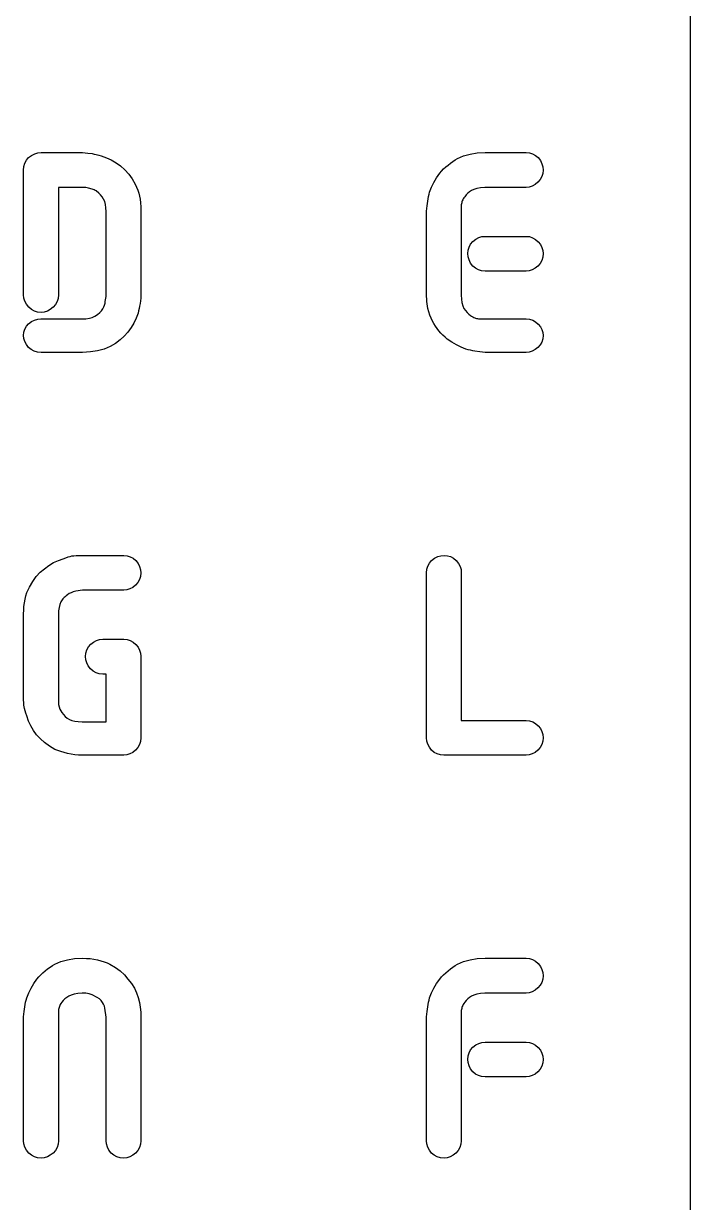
# Model space of a CAD drawing. Header units: metres. Extents: x 0 to 220, y 0 to 220.
# Drawn here: x 186.9 to 220, y 103 to 161.5 of the extents above; entities that cross this region are included whole.
import ezdxf

# ---------------------------------------------------------------- set-up
doc = ezdxf.new("R2010")
doc.units = ezdxf.units.M

msp = doc.modelspace()

# ---------------------------------------------------------------- linework, layer by layer
for p, q in [((220, 0), (220, 220)), ((186.917, 154.382), (186.964, 154.543)), ((186.964, 154.543), (187.042, 154.691)), ((187.042, 154.691), (187.152, 154.824)), ((187.152, 154.824), (187.301, 154.934)), ((187.301, 154.934), (187.453, 155.013)), ((187.453, 155.013), (187.608, 155.06)), ((187.608, 155.06), (187.767, 155.076)), ((187.767, 155.076), (189.82, 155.076)), ((189.82, 155.076), (190.087, 155.048)), ((190.087, 155.048), (190.301, 155.02)), ((190.301, 155.02), (190.4, 155.003)), ((190.4, 155.003), (190.509, 154.979)), ((190.509, 154.979), (190.628, 154.948)), ((190.628, 154.948), (190.756, 154.909)), ((190.756, 154.909), (191.01, 154.821)), ((191.01, 154.821), (191.255, 154.707)), ((191.255, 154.707), (191.491, 154.57)), ((191.491, 154.57), (191.719, 154.408)), ((207.97, 154.457), (208.088, 154.548)), ((208.088, 154.548), (208.207, 154.633)), ((208.207, 154.633), (208.325, 154.712)), ((208.325, 154.712), (208.443, 154.784)), ((208.443, 154.784), (208.741, 154.912)), ((208.741, 154.912), (209.068, 155.003)), ((209.068, 155.003), (209.422, 155.058)), ((209.422, 155.058), (209.804, 155.076)), ((209.804, 155.076), (211.846, 155.076)), ((211.846, 155.076), (212.013, 155.06)), ((212.013, 155.06), (212.169, 155.013)), ((212.169, 155.013), (212.312, 154.934)), ((212.312, 154.934), (212.443, 154.823)), ((212.443, 154.823), (212.552, 154.674)), ((212.552, 154.674), (212.63, 154.521)), ((212.63, 154.521), (212.677, 154.365)), ((186.901, 154.207), (186.917, 154.382)), ((186.901, 148.009), (186.901, 154.207)), ((191.719, 154.408), (191.931, 154.221)), ((191.931, 154.221), (192.121, 154.008)), ((192.121, 154.008), (192.288, 153.769)), ((207.403, 153.821), (207.554, 154.046)), ((207.554, 154.046), (207.647, 154.156)), ((207.647, 154.156), (207.748, 154.26)), ((207.748, 154.26), (207.855, 154.361)), ((207.855, 154.361), (207.97, 154.457)), ((212.676, 154.036), (212.627, 153.879)), ((212.693, 154.205), (212.676, 154.036)), ((212.677, 154.365), (212.693, 154.205)), ((189.82, 153.348), (188.629, 153.348)), ((188.629, 153.348), (188.629, 148.009)), ((189.906, 153.346), (189.82, 153.348)), ((189.986, 153.339), (189.906, 153.346)), ((190.058, 153.329), (189.986, 153.339)), ((190.124, 153.313), (190.058, 153.329)), ((192.288, 153.769), (192.432, 153.504)), ((192.432, 153.504), (192.509, 153.352)), ((192.509, 153.352), (192.573, 153.203)), ((207.054, 153.114), (207.153, 153.355)), ((207.153, 153.355), (207.269, 153.591)), ((207.269, 153.591), (207.403, 153.821)), ((209.798, 153.348), (209.584, 153.323)), ((211.844, 153.348), (209.798, 153.348)), ((212, 153.364), (211.844, 153.348)), ((212.15, 153.411), (212, 153.364)), ((212.292, 153.491), (212.15, 153.411)), ((212.428, 153.601), (212.292, 153.491)), ((212.544, 153.734), (212.428, 153.601)), ((212.627, 153.879), (212.544, 153.734)), ((190.3, 153.261), (190.124, 153.313)), ((190.353, 153.243), (190.3, 153.261)), ((190.404, 153.224), (190.353, 153.243)), ((190.452, 153.199), (190.404, 153.224)), ((190.497, 153.171), (190.452, 153.199)), ((190.639, 153.063), (190.497, 153.171)), ((190.727, 152.976), (190.639, 153.063)), ((190.805, 152.878), (190.727, 152.976)), ((190.872, 152.768), (190.805, 152.878)), ((190.927, 152.643), (190.872, 152.768)), ((192.573, 153.203), (192.624, 153.056)), ((192.624, 153.056), (192.662, 152.912)), ((192.662, 152.912), (192.689, 152.759)), ((192.689, 152.759), (192.709, 152.584)), ((206.963, 152.669), (206.982, 152.781)), ((206.982, 152.781), (207.003, 152.892)), ((207.003, 152.892), (207.027, 153.003)), ((207.027, 153.003), (207.054, 153.114)), ((208.725, 152.776), (208.698, 152.724)), ((208.757, 152.83), (208.725, 152.776)), ((208.796, 152.885), (208.757, 152.83)), ((208.869, 152.978), (208.796, 152.885)), ((208.951, 153.06), (208.869, 152.978)), ((209.04, 153.132), (208.951, 153.06)), ((209.137, 153.193), (209.04, 153.132)), ((209.254, 153.245), (209.137, 153.193)), ((209.403, 153.288), (209.254, 153.245)), ((209.584, 153.323), (209.403, 153.288)), ((190.966, 152.497), (190.927, 152.643)), ((190.989, 152.332), (190.966, 152.497)), ((190.997, 152.146), (190.989, 152.332)), ((192.709, 152.584), (192.721, 152.387)), ((192.721, 152.387), (192.725, 152.168)), ((192.725, 152.168), (192.725, 148.064)), ((206.901, 152.168), (206.93, 152.432)), ((206.901, 148.064), (206.901, 152.168)), ((206.93, 152.432), (206.963, 152.669)), ((208.637, 152.527), (208.629, 152.478)), ((208.629, 152.478), (208.629, 147.999)), ((208.648, 152.576), (208.637, 152.527)), ((208.662, 152.625), (208.648, 152.576)), ((208.678, 152.674), (208.662, 152.625)), ((208.698, 152.724), (208.678, 152.674)), ((190.997, 148.022), (190.997, 152.146)), ((209.011, 150.386), (209.09, 150.531)), ((209.09, 150.531), (209.199, 150.663)), ((209.199, 150.663), (209.346, 150.774)), ((209.346, 150.774), (209.497, 150.853)), ((209.497, 150.853), (209.651, 150.9)), ((209.651, 150.9), (209.809, 150.916)), ((209.809, 150.916), (211.847, 150.916)), ((211.847, 150.916), (212.014, 150.9)), ((212.014, 150.9), (212.169, 150.849)), ((212.169, 150.849), (212.312, 150.766)), ((212.312, 150.766), (212.443, 150.649)), ((212.443, 150.649), (212.552, 150.512)), ((212.552, 150.512), (212.63, 150.368)), ((208.949, 150.059), (208.965, 150.229)), ((208.965, 149.9), (208.949, 150.059)), ((208.965, 150.229), (209.011, 150.386)), ((209.011, 149.743), (208.965, 149.9)), ((212.676, 149.884), (212.627, 149.722)), ((212.63, 150.368), (212.677, 150.217)), ((212.693, 150.059), (212.676, 149.884)), ((212.677, 150.217), (212.693, 150.059)), ((209.09, 149.591), (209.011, 149.743)), ((209.199, 149.441), (209.09, 149.591)), ((209.33, 149.331), (209.199, 149.441)), ((209.476, 149.252), (209.33, 149.331)), ((209.635, 149.204), (209.476, 149.252)), ((212.152, 149.252), (212.003, 149.204)), ((212.294, 149.331), (212.152, 149.252)), ((212.429, 149.441), (212.294, 149.331)), ((212.544, 149.575), (212.429, 149.441)), ((212.627, 149.722), (212.544, 149.575)), ((209.809, 149.188), (209.635, 149.204)), ((211.847, 149.188), (209.809, 149.188)), ((212.003, 149.204), (211.847, 149.188)), ((192.725, 148.064), (192.722, 147.956)), ((206.919, 147.682), (206.901, 148.064)), ((186.917, 147.85), (186.901, 148.009)), ((186.964, 147.694), (186.917, 147.85)), ((187.043, 147.541), (186.964, 147.694)), ((187.154, 147.392), (187.043, 147.541)), ((188.479, 147.525), (188.362, 147.392)), ((188.562, 147.673), (188.479, 147.525)), ((188.612, 147.834), (188.562, 147.673)), ((188.629, 148.009), (188.612, 147.834)), ((190.888, 147.41), (190.925, 147.504)), ((190.925, 147.504), (190.947, 147.596)), ((190.947, 147.596), (190.955, 147.687)), ((190.955, 147.687), (190.973, 147.76)), ((190.973, 147.76), (190.986, 147.841)), ((190.986, 147.841), (190.994, 147.928)), ((190.994, 147.928), (190.997, 148.022)), ((192.683, 147.584), (192.661, 147.453)), ((192.701, 147.716), (192.683, 147.584)), ((192.714, 147.84), (192.701, 147.716)), ((192.722, 147.956), (192.714, 147.84)), ((206.974, 147.327), (206.919, 147.682)), ((208.629, 147.999), (208.637, 147.8)), ((208.637, 147.8), (208.66, 147.624)), ((208.66, 147.624), (208.699, 147.47)), ((187.287, 147.282), (187.154, 147.392)), ((187.435, 147.203), (187.287, 147.282)), ((187.596, 147.156), (187.435, 147.203)), ((187.772, 147.14), (187.596, 147.156)), ((187.93, 147.156), (187.772, 147.14)), ((188.081, 147.203), (187.93, 147.156)), ((188.225, 147.282), (188.081, 147.203)), ((188.362, 147.392), (188.225, 147.282)), ((190.165, 146.852), (190.312, 146.891)), ((190.312, 146.891), (190.44, 146.946)), ((190.44, 146.946), (190.569, 147.038)), ((190.569, 147.038), (190.678, 147.13)), ((190.678, 147.13), (190.767, 147.223)), ((190.767, 147.223), (190.836, 147.316)), ((190.836, 147.316), (190.888, 147.41)), ((192.585, 147.104), (192.491, 146.852)), ((192.612, 147.213), (192.585, 147.104)), ((192.637, 147.329), (192.612, 147.213)), ((192.661, 147.453), (192.637, 147.329)), ((207.065, 147), (206.974, 147.327)), ((207.193, 146.7), (207.065, 147)), ((208.699, 147.47), (208.753, 147.339)), ((208.753, 147.339), (208.831, 147.233)), ((208.831, 147.233), (208.912, 147.14)), ((208.912, 147.14), (208.997, 147.058)), ((208.997, 147.058), (209.085, 146.988)), ((209.085, 146.988), (209.139, 146.949)), ((209.139, 146.949), (209.192, 146.917)), ((209.192, 146.917), (209.243, 146.89)), ((186.917, 146.158), (186.964, 146.31)), ((186.964, 146.31), (187.042, 146.449)), ((187.042, 146.449), (187.152, 146.576)), ((187.152, 146.576), (187.3, 146.683)), ((187.3, 146.683), (187.451, 146.759)), ((187.451, 146.759), (187.606, 146.805)), ((187.606, 146.805), (187.765, 146.82)), ((187.765, 146.82), (189.813, 146.82)), ((189.813, 146.82), (189.998, 146.828)), ((189.998, 146.828), (190.165, 146.852)), ((192.239, 146.382), (192.082, 146.164)), ((192.376, 146.612), (192.239, 146.382)), ((192.491, 146.852), (192.376, 146.612)), ((207.265, 146.582), (207.193, 146.7)), ((207.344, 146.464), (207.265, 146.582)), ((207.428, 146.346), (207.344, 146.464)), ((207.519, 146.227), (207.428, 146.346)), ((209.243, 146.89), (209.292, 146.869)), ((209.292, 146.869), (209.34, 146.853)), ((209.34, 146.853), (209.389, 146.84)), ((209.389, 146.84), (209.437, 146.829)), ((209.437, 146.829), (209.486, 146.82)), ((209.486, 146.82), (211.85, 146.82)), ((211.85, 146.82), (212.016, 146.804)), ((212.016, 146.804), (212.171, 146.756)), ((212.171, 146.756), (212.313, 146.676)), ((212.313, 146.676), (212.444, 146.563)), ((212.444, 146.563), (212.553, 146.431)), ((212.553, 146.431), (212.631, 146.293)), ((186.901, 145.995), (186.917, 146.158)), ((186.917, 145.841), (186.901, 145.995)), ((186.964, 145.691), (186.917, 145.841)), ((191.693, 145.773), (191.457, 145.603)), ((191.901, 145.961), (191.693, 145.773)), ((192.082, 146.164), (191.901, 145.961)), ((207.615, 146.113), (207.519, 146.227)), ((207.715, 146.005), (207.615, 146.113)), ((207.82, 145.904), (207.715, 146.005)), ((207.929, 145.81), (207.82, 145.904)), ((208.154, 145.659), (207.929, 145.81)), ((212.676, 145.826), (212.627, 145.67)), ((212.631, 146.293), (212.677, 146.147)), ((212.693, 145.995), (212.676, 145.826)), ((212.677, 146.147), (212.693, 145.995)), ((187.042, 145.544), (186.964, 145.691)), ((187.152, 145.4), (187.042, 145.544)), ((187.285, 145.294), (187.152, 145.4)), ((187.432, 145.217), (187.285, 145.294)), ((187.592, 145.172), (187.432, 145.217)), ((187.767, 145.156), (187.592, 145.172)), ((189.82, 145.156), (187.767, 145.156)), ((190.215, 145.175), (189.82, 145.156)), ((190.576, 145.229), (190.215, 145.175)), ((190.902, 145.321), (190.576, 145.229)), ((191.195, 145.448), (190.902, 145.321)), ((191.457, 145.603), (191.195, 145.448)), ((208.383, 145.525), (208.154, 145.659)), ((208.619, 145.408), (208.383, 145.525)), ((208.859, 145.309), (208.619, 145.408)), ((208.97, 145.283), (208.859, 145.309)), ((209.082, 145.259), (208.97, 145.283)), ((209.193, 145.237), (209.082, 145.259)), ((209.304, 145.218), (209.193, 145.237)), ((209.54, 145.186), (209.304, 145.218)), ((209.804, 145.156), (209.54, 145.186)), ((211.846, 145.156), (209.804, 145.156)), ((212.002, 145.171), (211.846, 145.156)), ((212.151, 145.217), (212.002, 145.171)), ((212.293, 145.293), (212.151, 145.217)), ((212.429, 145.399), (212.293, 145.293)), ((212.544, 145.528), (212.429, 145.399)), ((212.627, 145.67), (212.544, 145.528)), ((188.161, 134.581), (188.392, 134.721)), ((188.392, 134.721), (188.628, 134.831)), ((188.628, 134.831), (188.87, 134.909)), ((188.87, 134.909), (189.002, 134.96)), ((189.002, 134.96), (189.118, 134.999)), ((189.118, 134.999), (189.218, 135.029)), ((189.218, 135.029), (189.303, 135.048)), ((189.303, 135.048), (189.393, 135.06)), ((189.393, 135.06), (189.509, 135.069)), ((189.509, 135.069), (189.651, 135.074)), ((189.651, 135.074), (189.82, 135.076)), ((189.82, 135.076), (191.873, 135.076)), ((191.873, 135.076), (192.041, 135.06)), ((192.041, 135.06), (192.198, 135.013)), ((192.198, 135.013), (192.342, 134.934)), ((192.342, 134.934), (192.474, 134.823)), ((192.474, 134.823), (192.584, 134.674)), ((192.584, 134.674), (192.662, 134.521)), ((206.964, 134.547), (207.043, 134.694)), ((207.043, 134.694), (207.154, 134.826)), ((207.154, 134.826), (207.303, 134.936)), ((207.303, 134.936), (207.456, 135.014)), ((207.456, 135.014), (207.612, 135.061)), ((207.612, 135.061), (207.772, 135.076)), ((207.772, 135.076), (207.941, 135.061)), ((207.941, 135.061), (208.098, 135.014)), ((208.098, 135.014), (208.243, 134.936)), ((208.243, 134.936), (208.376, 134.826)), ((208.376, 134.826), (208.487, 134.679)), ((208.487, 134.679), (208.566, 134.527)), ((187.356, 133.785), (187.533, 134.029)), ((187.533, 134.029), (187.726, 134.237)), ((187.726, 134.237), (187.935, 134.408)), ((187.935, 134.408), (188.161, 134.581)), ((192.708, 134.036), (192.659, 133.879)), ((192.662, 134.521), (192.709, 134.365)), ((192.725, 134.205), (192.708, 134.036)), ((192.709, 134.365), (192.725, 134.205)), ((206.901, 134.213), (206.917, 134.387)), ((206.901, 126.019), (206.901, 134.213)), ((206.917, 134.387), (206.964, 134.547)), ((208.566, 134.527), (208.613, 134.373)), ((208.613, 134.373), (208.629, 134.215)), ((208.629, 134.215), (208.629, 126.884)), ((187.128, 133.373), (187.194, 133.504)), ((187.194, 133.504), (187.356, 133.785)), ((192.324, 133.491), (192.182, 133.411)), ((192.46, 133.601), (192.324, 133.491)), ((192.576, 133.734), (192.46, 133.601)), ((192.659, 133.879), (192.576, 133.734)), ((186.944, 132.729), (186.978, 132.905)), ((186.978, 132.905), (187.02, 133.073)), ((187.02, 133.073), (187.07, 133.229)), ((187.07, 133.229), (187.128, 133.373)), ((188.82, 132.874), (188.754, 132.774)), ((188.851, 132.915), (188.82, 132.874)), ((188.88, 132.949), (188.851, 132.915)), ((188.914, 132.984), (188.88, 132.949)), ((188.958, 133.024), (188.914, 132.984)), ((189.015, 133.071), (188.958, 133.024)), ((189.082, 133.124), (189.015, 133.071)), ((189.162, 133.178), (189.082, 133.124)), ((189.258, 133.226), (189.162, 133.178)), ((189.368, 133.269), (189.258, 133.226)), ((189.493, 133.306), (189.368, 133.269)), ((189.827, 133.348), (189.493, 133.306)), ((191.875, 133.348), (189.827, 133.348)), ((192.032, 133.364), (191.875, 133.348)), ((192.182, 133.411), (192.032, 133.364)), ((186.901, 132.168), (186.906, 132.361)), ((186.906, 132.361), (186.92, 132.547)), ((186.92, 132.547), (186.944, 132.729)), ((188.637, 132.325), (188.629, 132.144)), ((188.66, 132.491), (188.637, 132.325)), ((188.699, 132.64), (188.66, 132.491)), ((188.754, 132.774), (188.699, 132.64)), ((186.901, 128.064), (186.901, 132.168)), ((188.629, 132.144), (188.629, 127.679)), ((190.04, 130.386), (190.123, 130.531)), ((190.123, 130.531), (190.24, 130.663)), ((190.24, 130.663), (190.377, 130.774)), ((190.377, 130.774), (190.521, 130.853)), ((190.521, 130.853), (190.671, 130.9)), ((190.671, 130.9), (190.829, 130.916)), ((190.829, 130.916), (191.869, 130.916)), ((191.869, 130.916), (192.038, 130.9)), ((192.038, 130.9), (192.195, 130.85)), ((192.195, 130.85), (192.34, 130.768)), ((192.34, 130.768), (192.472, 130.653)), ((192.472, 130.653), (192.583, 130.519)), ((192.583, 130.519), (192.662, 130.377)), ((189.973, 130.059), (189.99, 130.229)), ((189.989, 129.9), (189.973, 130.059)), ((189.99, 130.229), (190.04, 130.386)), ((192.662, 130.377), (192.709, 130.229)), ((192.709, 130.229), (192.725, 130.073)), ((192.725, 130.073), (192.725, 126.012)), ((190.036, 129.743), (189.989, 129.9)), ((190.115, 129.591), (190.036, 129.743)), ((190.225, 129.441), (190.115, 129.591)), ((190.357, 129.331), (190.225, 129.441)), ((190.502, 129.252), (190.357, 129.331)), ((190.66, 129.204), (190.502, 129.252)), ((190.829, 129.188), (190.66, 129.204)), ((190.997, 129.188), (190.829, 129.188)), ((190.997, 126.82), (190.997, 129.188)), ((186.903, 127.902), (186.901, 128.064)), ((186.908, 127.763), (186.903, 127.902)), ((186.917, 127.648), (186.908, 127.763)), ((186.929, 127.556), (186.917, 127.648)), ((188.629, 127.679), (188.666, 127.556)), ((186.947, 127.468), (186.929, 127.556)), ((186.974, 127.363), (186.947, 127.468)), ((187.01, 127.242), (186.974, 127.363)), ((187.055, 127.104), (187.01, 127.242)), ((187.143, 126.853), (187.055, 127.104)), ((188.666, 127.556), (188.706, 127.447)), ((188.706, 127.447), (188.75, 127.355)), ((188.75, 127.355), (188.797, 127.277)), ((188.797, 127.277), (188.878, 127.173)), ((188.878, 127.173), (188.968, 127.082)), ((188.968, 127.082), (189.067, 127.004)), ((189.067, 127.004), (189.175, 126.938)), ((187.255, 126.614), (187.143, 126.853)), ((187.391, 126.386), (187.255, 126.614)), ((189.175, 126.938), (189.299, 126.887)), ((189.299, 126.887), (189.445, 126.85)), ((189.445, 126.85), (189.614, 126.828)), ((189.614, 126.828), (189.806, 126.82)), ((189.806, 126.82), (190.997, 126.82)), ((208.629, 126.884), (211.85, 126.884)), ((211.85, 126.884), (212.016, 126.868)), ((212.016, 126.868), (212.171, 126.818)), ((212.171, 126.818), (212.313, 126.734)), ((212.313, 126.734), (212.444, 126.617)), ((212.444, 126.617), (212.553, 126.48)), ((212.553, 126.48), (212.631, 126.336)), ((187.55, 126.171), (187.391, 126.386)), ((187.735, 125.97), (187.55, 126.171)), ((187.947, 125.782), (187.735, 125.97)), ((192.708, 125.84), (192.658, 125.681)), ((192.725, 126.012), (192.708, 125.84)), ((206.917, 125.861), (206.901, 126.019)), ((206.963, 125.706), (206.917, 125.861)), ((212.676, 125.852), (212.627, 125.69)), ((212.631, 126.336), (212.677, 126.185)), ((212.693, 126.027), (212.676, 125.852)), ((212.677, 126.185), (212.693, 126.027)), ((188.185, 125.608), (187.947, 125.782)), ((188.451, 125.448), (188.185, 125.608)), ((188.595, 125.388), (188.451, 125.448)), ((188.748, 125.334), (188.595, 125.388)), ((188.91, 125.284), (188.748, 125.334)), ((189.08, 125.239), (188.91, 125.284)), ((189.257, 125.203), (189.08, 125.239)), ((192.323, 125.296), (192.18, 125.218)), ((192.459, 125.404), (192.323, 125.296)), ((192.575, 125.536), (192.459, 125.404)), ((192.658, 125.681), (192.575, 125.536)), ((207.042, 125.554), (206.963, 125.706)), ((207.151, 125.406), (207.042, 125.554)), ((207.283, 125.297), (207.151, 125.406)), ((207.429, 125.219), (207.283, 125.297)), ((212.293, 125.299), (212.151, 125.22)), ((212.429, 125.409), (212.293, 125.299)), ((212.544, 125.543), (212.429, 125.409)), ((212.627, 125.69), (212.544, 125.543)), ((189.439, 125.177), (189.257, 125.203)), ((189.627, 125.161), (189.439, 125.177)), ((189.82, 125.156), (189.627, 125.161)), ((191.873, 125.156), (189.82, 125.156)), ((192.03, 125.172), (191.873, 125.156)), ((192.18, 125.218), (192.03, 125.172)), ((207.588, 125.172), (207.429, 125.219)), ((207.762, 125.156), (207.588, 125.172)), ((211.846, 125.156), (207.762, 125.156)), ((212.002, 125.172), (211.846, 125.156)), ((212.151, 125.22), (212.002, 125.172)), ((188.214, 114.633), (188.332, 114.712)), ((188.332, 114.712), (188.451, 114.784)), ((188.451, 114.784), (188.751, 114.912)), ((188.751, 114.912), (189.08, 115.003)), ((189.08, 115.003), (189.436, 115.058)), ((189.436, 115.058), (189.82, 115.076)), ((189.82, 115.076), (190.019, 115.071)), ((190.019, 115.071), (190.211, 115.057)), ((190.211, 115.057), (190.396, 115.033)), ((190.396, 115.033), (190.574, 114.999)), ((190.574, 114.999), (190.742, 114.957)), ((190.742, 114.957), (190.899, 114.907)), ((190.899, 114.907), (191.043, 114.85)), ((191.043, 114.85), (191.175, 114.784)), ((191.175, 114.784), (191.457, 114.623)), ((208.207, 114.633), (208.325, 114.712)), ((208.325, 114.712), (208.443, 114.784)), ((208.443, 114.784), (208.741, 114.912)), ((208.741, 114.912), (209.068, 115.003)), ((209.068, 115.003), (209.422, 115.058)), ((209.422, 115.058), (209.804, 115.076)), ((209.804, 115.076), (211.846, 115.076)), ((211.846, 115.076), (212.013, 115.06)), ((212.013, 115.06), (212.169, 115.013)), ((212.169, 115.013), (212.312, 114.934)), ((212.312, 114.934), (212.443, 114.823)), ((212.443, 114.823), (212.552, 114.674)), ((187.557, 114.046), (187.651, 114.156)), ((187.651, 114.156), (187.753, 114.26)), ((187.753, 114.26), (187.861, 114.361)), ((187.861, 114.361), (187.976, 114.457)), ((187.976, 114.457), (188.095, 114.548)), ((188.095, 114.548), (188.214, 114.633)), ((191.457, 114.623), (191.702, 114.447)), ((191.702, 114.447), (191.911, 114.254)), ((191.911, 114.254), (192.083, 114.046)), ((207.554, 114.046), (207.647, 114.156)), ((207.647, 114.156), (207.748, 114.26)), ((207.748, 114.26), (207.855, 114.361)), ((207.855, 114.361), (207.97, 114.457)), ((207.97, 114.457), (208.088, 114.548)), ((208.088, 114.548), (208.207, 114.633)), ((212.552, 114.674), (212.63, 114.521)), ((212.63, 114.521), (212.677, 114.365)), ((212.693, 114.205), (212.676, 114.036)), ((212.677, 114.365), (212.693, 114.205)), ((187.154, 113.355), (187.271, 113.591)), ((187.271, 113.591), (187.405, 113.821)), ((187.405, 113.821), (187.557, 114.046)), ((192.083, 114.046), (192.256, 113.822)), ((192.256, 113.822), (192.399, 113.592)), ((192.399, 113.592), (192.511, 113.359)), ((207.153, 113.355), (207.269, 113.591)), ((207.269, 113.591), (207.403, 113.821)), ((207.403, 113.821), (207.554, 114.046)), ((212.428, 113.601), (212.292, 113.491)), ((212.544, 113.734), (212.428, 113.601)), ((212.627, 113.879), (212.544, 113.734)), ((212.676, 114.036), (212.627, 113.879)), ((187.004, 112.892), (187.028, 113.003)), ((187.028, 113.003), (187.055, 113.114)), ((187.055, 113.114), (187.154, 113.355)), ((188.871, 112.982), (188.797, 112.89)), ((188.953, 113.063), (188.871, 112.982)), ((189.042, 113.135), (188.953, 113.063)), ((189.14, 113.195), (189.042, 113.135)), ((189.258, 113.246), (189.14, 113.195)), ((189.408, 113.289), (189.258, 113.246)), ((189.591, 113.323), (189.408, 113.289)), ((189.806, 113.348), (189.591, 113.323)), ((189.992, 113.339), (189.806, 113.348)), ((190.16, 113.31), (189.992, 113.339)), ((190.308, 113.262), (190.16, 113.31)), ((190.561, 113.129), (190.308, 113.262)), ((190.666, 113.056), (190.561, 113.129)), ((190.753, 112.976), (190.666, 113.056)), ((190.822, 112.889), (190.753, 112.976)), ((192.511, 113.359), (192.592, 113.121)), ((192.592, 113.121), (192.65, 112.882)), ((207.003, 112.892), (207.027, 113.003)), ((207.027, 113.003), (207.054, 113.114)), ((207.054, 113.114), (207.153, 113.355)), ((208.869, 112.982), (208.796, 112.89)), ((208.951, 113.063), (208.869, 112.982)), ((209.04, 113.135), (208.951, 113.063)), ((209.137, 113.195), (209.04, 113.135)), ((209.254, 113.246), (209.137, 113.195)), ((209.403, 113.289), (209.254, 113.246)), ((209.584, 113.323), (209.403, 113.289)), ((209.798, 113.348), (209.584, 113.323)), ((211.844, 113.348), (209.798, 113.348)), ((212, 113.364), (211.844, 113.348)), ((212.15, 113.411), (212, 113.364)), ((212.292, 113.491), (212.15, 113.411)), ((186.901, 112.168), (186.931, 112.432)), ((186.931, 112.432), (186.964, 112.669)), ((186.964, 112.669), (186.983, 112.781)), ((186.983, 112.781), (187.004, 112.892)), ((188.637, 112.536), (188.629, 112.487)), ((188.629, 112.487), (188.629, 106.017)), ((188.648, 112.584), (188.637, 112.536)), ((188.662, 112.633), (188.648, 112.584)), ((188.678, 112.681), (188.662, 112.633)), ((188.698, 112.731), (188.678, 112.681)), ((188.725, 112.782), (188.698, 112.731)), ((188.758, 112.836), (188.725, 112.782)), ((188.797, 112.89), (188.758, 112.836)), ((190.875, 112.797), (190.822, 112.889)), ((190.915, 112.699), (190.875, 112.797)), ((190.941, 112.596), (190.915, 112.699)), ((190.997, 112.154), (190.941, 112.596)), ((192.65, 112.882), (192.692, 112.643)), ((192.692, 112.643), (192.717, 112.405)), ((192.717, 112.405), (192.725, 112.168)), ((206.901, 112.168), (206.93, 112.432)), ((206.93, 112.432), (206.963, 112.669)), ((206.963, 112.669), (206.982, 112.781)), ((206.982, 112.781), (207.003, 112.892)), ((208.637, 112.536), (208.629, 112.487)), ((208.629, 112.487), (208.629, 106.017)), ((208.648, 112.584), (208.637, 112.536)), ((208.662, 112.633), (208.648, 112.584)), ((208.678, 112.681), (208.662, 112.633)), ((208.698, 112.731), (208.678, 112.681)), ((208.725, 112.782), (208.698, 112.731)), ((208.757, 112.836), (208.725, 112.782)), ((208.796, 112.89), (208.757, 112.836)), ((186.901, 106.019), (186.901, 112.168)), ((190.997, 106.017), (190.997, 112.154)), ((192.725, 112.168), (192.725, 106.019)), ((206.901, 106.019), (206.901, 112.168)), ((209.09, 110.531), (209.199, 110.663)), ((209.199, 110.663), (209.346, 110.774)), ((209.346, 110.774), (209.497, 110.853)), ((209.497, 110.853), (209.651, 110.9)), ((209.651, 110.9), (209.809, 110.916)), ((209.809, 110.916), (211.847, 110.916)), ((211.847, 110.916), (212.014, 110.9)), ((212.014, 110.9), (212.169, 110.849)), ((212.169, 110.849), (212.312, 110.766)), ((212.312, 110.766), (212.443, 110.649)), ((212.443, 110.649), (212.552, 110.512)), ((208.949, 110.059), (208.965, 110.229)), ((208.965, 109.9), (208.949, 110.059)), ((208.965, 110.229), (209.011, 110.386)), ((209.011, 110.386), (209.09, 110.531)), ((212.552, 110.512), (212.63, 110.368)), ((212.63, 110.368), (212.677, 110.217)), ((212.693, 110.059), (212.676, 109.884)), ((212.677, 110.217), (212.693, 110.059)), ((209.011, 109.743), (208.965, 109.9)), ((209.09, 109.591), (209.011, 109.743)), ((209.199, 109.441), (209.09, 109.591)), ((209.33, 109.331), (209.199, 109.441)), ((212.429, 109.441), (212.294, 109.331)), ((212.544, 109.575), (212.429, 109.441)), ((212.627, 109.722), (212.544, 109.575)), ((212.676, 109.884), (212.627, 109.722)), ((209.476, 109.252), (209.33, 109.331)), ((209.635, 109.204), (209.476, 109.252)), ((209.809, 109.188), (209.635, 109.204)), ((211.847, 109.188), (209.809, 109.188)), ((212.003, 109.204), (211.847, 109.188)), ((212.152, 109.252), (212.003, 109.204)), ((212.294, 109.331), (212.152, 109.252)), ((186.917, 105.861), (186.901, 106.019)), ((188.629, 106.017), (188.612, 105.844)), ((191.013, 105.859), (190.997, 106.017)), ((192.725, 106.019), (192.708, 105.845)), ((206.917, 105.861), (206.901, 106.019)), ((208.629, 106.017), (208.612, 105.844)), ((186.964, 105.706), (186.917, 105.861)), ((187.043, 105.554), (186.964, 105.706)), ((187.154, 105.406), (187.043, 105.554)), ((187.287, 105.297), (187.154, 105.406)), ((188.362, 105.406), (188.225, 105.297)), ((188.479, 105.538), (188.362, 105.406)), ((188.562, 105.684), (188.479, 105.538)), ((188.612, 105.844), (188.562, 105.684)), ((191.06, 105.705), (191.013, 105.859)), ((191.139, 105.554), (191.06, 105.705)), ((191.25, 105.406), (191.139, 105.554)), ((191.383, 105.297), (191.25, 105.406)), ((192.458, 105.406), (192.321, 105.297)), ((192.575, 105.539), (192.458, 105.406)), ((192.658, 105.685), (192.575, 105.539)), ((192.708, 105.845), (192.658, 105.685)), ((206.964, 105.706), (206.917, 105.861)), ((207.043, 105.554), (206.964, 105.706)), ((207.154, 105.406), (207.043, 105.554)), ((207.287, 105.297), (207.154, 105.406)), ((208.362, 105.406), (208.225, 105.297)), ((208.479, 105.538), (208.362, 105.406)), ((208.562, 105.684), (208.479, 105.538)), ((208.612, 105.844), (208.562, 105.684)), ((187.435, 105.219), (187.287, 105.297)), ((187.596, 105.172), (187.435, 105.219)), ((187.772, 105.156), (187.596, 105.172)), ((187.93, 105.172), (187.772, 105.156)), ((188.081, 105.219), (187.93, 105.172)), ((188.225, 105.297), (188.081, 105.219)), ((191.531, 105.219), (191.383, 105.297)), ((191.692, 105.172), (191.531, 105.219)), ((191.868, 105.156), (191.692, 105.172)), ((192.026, 105.172), (191.868, 105.156)), ((192.177, 105.219), (192.026, 105.172)), ((192.321, 105.297), (192.177, 105.219)), ((207.435, 105.219), (207.287, 105.297)), ((207.596, 105.172), (207.435, 105.219)), ((207.772, 105.156), (207.596, 105.172)), ((207.93, 105.172), (207.772, 105.156)), ((208.081, 105.219), (207.93, 105.172)), ((208.225, 105.297), (208.081, 105.219))]:
    msp.add_line(p, q)

doc.saveas('drawing.dxf')
